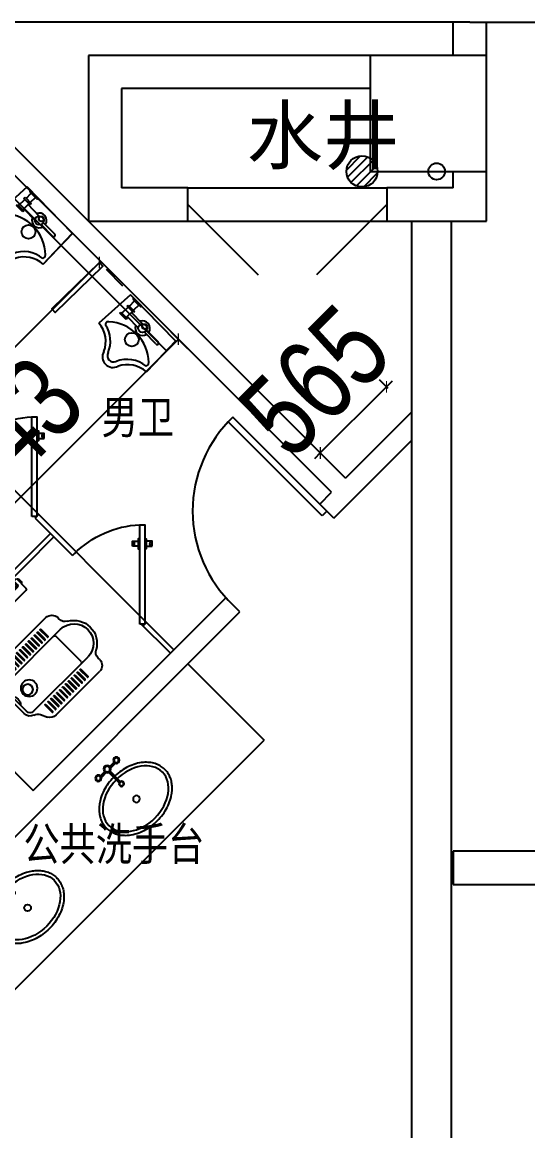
# Model space of a CAD drawing. Header units: millimetres. Extents: x 2680932 to 6187768, y 127588 to 383208.
# Drawn here: x 2913270 to 2916319, y 197723 to 204410 of the extents above; entities that cross this region are included whole.
import ezdxf

# ---------------------------------------------------------------- set-up
doc = ezdxf.new("R2010")
doc.units = ezdxf.units.MM
doc.header["$LTSCALE"] = 20
for name, color, linetype in [('3', 3, 'Continuous'), ('COLUMN', 9, 'Continuous'), ('CURTWALL', 4, 'Continuous'), ('EQUIP_地漏', 7, 'Continuous'), ('FF-DOOR', 5, 'Continuous'), ('FF-LVTRY洁具', 4, 'Continuous'), ('PUB_TEXT', 41, 'Continuous'), ('VPIPE-废水', 31, 'Continuous'), ('WALL', 3, 'Continuous'), ('WINDOW', 4, 'Continuous'), ('家具内线', 36, 'Continuous'), ('家具外线', 255, 'Continuous'), ('标注', 6, 'Continuous'), ('细线', 8, 'Continuous'), ('门窗', 73, 'Continuous')]:
    doc.layers.add(name, color=color, linetype=linetype)
doc.styles.get("Standard").update_dxf_attribs({"font": '', "width": 0.8})
doc.styles.get('Standard').set_extended_font_data('YouYuan')
doc.dimstyles.new('平面图', dxfattribs={"dimscale": 100, "dimtxt": 5, "dimasz": 0.5, "dimexe": 0.6, "dimexo": 2, "dimgap": 0.8, "dimtad": 1, "dimdec": 0, "dimtxsty": 'Standard', "dimblk": 'ARCHTICK', "dimcen": 2.5, "dimclrd": 1, "dimclre": 1, "dimclrt": 2, "dimadec": 0, "dimazin": 0, "dimtfac": 1, "dimtdec": 0, "dimtix": 1, "dimtmove": 2, "dimatfit": 3, "dimfxl": 0.6, "dimarcsym": 0})

# ---------------------------------------------------------------- blocks, each defined once
blk = doc.blocks.new('$TwtSys$00000141')
for p, q in [((-94.19606303561523, 7.672111694559135), (-10.08309029082739, 91.78508443935061)), ((-94.19606303561523, 7.672111694559135), (-10.08309029082739, 91.78508443935061)), ((-87.21916889109707, -35.05448014085778), (35.05448014085778, 87.21916889110071)), ((-87.21916889109707, -35.05448014085778), (35.05448014085778, 87.21916889110071)), ((-66.46803743153214, -66.46803743153941), (66.46803743153214, 66.46803743153214)), ((-66.46803743153214, -66.46803743153578), (66.46803743153214, 66.46803743153214)), ((-32.35611368903483, -87.061266563549), (87.58274635417911, 32.87759347966494)), ((-32.35611368903483, -87.061266563549), (87.58274635417911, 32.87759347966858)), ((11.43110768805855, -92.25951895252001), (92.2594807012465, -11.43114593933933)), ((11.43110768805855, -92.25951895252001), (92.2594807012465, -11.43114593933933))]:
    blk.add_line(p, q)
blk.add_circle((0, 0), 94)
blk.add_circle((0, 0), 94)
blk = doc.blocks.new('_FZH')
blk.add_lwpolyline([(-0.5, -0.5), (0.5, -0.5), (0.5, 0.5), (-0.5, 0.5)], close=True)
blk = doc.blocks.new('$DorLib2D$00000120')
at = {"color": 0}
for p, q in [((-0.5, 0), (-0.1464466094067269, 0.3535533905932731)), ((0.5, 0), (0.1464466094067269, 0.3535533905932731))]:
    blk.add_line(p, q, dxfattribs=at)
blk = doc.blocks.new('xbq')
at = {"layer": 'FF-LVTRY洁具'}
for p, q in [((333193.0796474209, 2062.444193321222), (333183.3349720827, 1805.898202377313)), ((333583.2743449798, 2062.444193321222), (333193.0796474209, 2062.444193321222)), ((333290.3869962088, 2062.444193321222), (333219.2669962039, 2062.444193321222)), ((333281.4969961634, 2053.55673332786), (333228.1569961896, 2053.55673332786)), ((333228.1569961896, 2000.214193302149), (333228.1569961896, 2009.106733280176)), ((333228.1569961896, 2009.106733280176), (333281.4969961634, 2009.106733280176)), ((333237.0469961753, 2009.106733280176), (333237.0469961753, 2053.55673332786)), ((333272.6069961778, 2053.55673332786), (333272.6069961778, 2009.106733280176)), ((333281.4969961634, 2009.106733280176), (333281.4969961634, 2000.214193302149)), ((333583.2743449798, 2062.444193321222), (333593.3349720827, 1805.898202377313)), ((333593.3349720827, 1805.898202377313), (333583.3349720827, 2060.898202377313)), ((333281.4969961634, 2000.214193302149), (333228.1569961896, 2000.214193302149)), ((333228.1569961896, 1937.984193283075), (333228.1569961896, 1946.876733320707)), ((333228.1569961896, 1946.876733320707), (333281.4969961634, 1946.876733320707)), ((333237.0469961753, 1946.876733320707), (333237.0469961753, 2000.214193302149)), ((333272.6069961778, 2000.214193302149), (333272.6069961778, 1946.876733320707)), ((333368.5427961937, 1991.326733308786), (333272.6069961778, 1991.326733308786)), ((333272.6069961778, 1955.764193314069), (333368.2633962027, 1955.764193314069)), ((333281.4969961634, 1946.876733320707), (333281.4969961634, 1937.984193283075)), ((333413.0689961901, 1982.434193271154), (333512.6369962087, 1982.434193271154)), ((333512.6369962087, 1964.656733292097), (333413.0689961901, 1964.656733292097)), ((333281.4969961634, 1937.984193283075), (333228.1569961896, 1937.984193283075))]:
    blk.add_line(p, q, dxfattribs=at)
for centre, radius in [((333388.1769961705, 1973.544193225854), 26.67), ((333389.948398172, 1988.941014367097), 15), ((333392.121005892, 1878.709115701669), 41.74613323552295)]:
    blk.add_circle(centre, radius, dxfattribs=at)
for centre, radius, start, end in [((333228.537996172, 2062.835353213305), 9.288520919999998, 182.4084000000289, 267.5916000012165), ((333281.0905961981, 2062.835353213305), 9.288520919999998, 272.4083999987835, 357.591599999971), ((333388.1769961705, 1973.544193225854), 44.44999999999999, 11.42299999979727, 157.1495300003968), ((333388.1769961705, 1973.544193225854), 44.44999999999999, 203.4136999993856, 348.1237000000841), ((333512.6369962087, 1973.544193225854), 8.889999999999997, 270, 90), ((333391.0347020616, 1673.256077366823), 250.0970295317013, 46.64581666207656, 133.3541833379234), ((333173.542225181, 1637.837674635404), 168.3455935188081, 24.66909169719345, 86.665193486065), ((333226.7384932627, 1840.676823693269), 16.21611677783283, 117.1389203205102, 242.8610796794897), ((333187.4352650036, 1655.222389834875), 173.9744276939994, 22.29657664646215, 79.43235642784722), ((333586.4642328611, 1650.582453268522), 179.3181433541145, 96.1957488657665, 157.701564825615), ((333606.8986804476, 1630.455974715703), 175.9657620375175, 94.4208309423577, 153.8162016720304), ((333546.8088690033, 1838.956708150858), 22.67743974746437, 333.5426519985203, 45.414255596359), ((333387.7567325224, 1724.216534453386), 63.31833502350968, 194.7446885481411, 345.2553114518589), ((333384.9715617289, 1733.563210028165), 38.59373568722212, 198.6390677357293, 337.2221578595328)]:
    blk.add_arc(centre, radius, start, end, dxfattribs=at)
at = {"layer": 'FF-LVTRY洁具', "width": 0.8, "flags": 9}
for tag in ['XSIZE', 'YSIZE']:
    blk.add_attdef(tag, (333388.8430363526, 2062.927526551241, -2500), '', height=0.5, rotation=180, dxfattribs=at)
blk = doc.blocks.new('menas')
at = {"layer": 'FF-DOOR'}
for points in [[(329694.9811900656, 3287.749987147508), (329270.7171214622, 2863.485918543993), (329291.9303248922, 2842.272714994608), (329716.1943934958, 3266.536783598124), (329694.9811900656, 3287.749987147508)], [(329331.5024944346, 2986.548308633028), (329310.2892910044, 2965.335105202852), (329335.0380283396, 2940.586367867647)], [(329330.8211978477, 2923.589994869886), (329324.4314266245, 2929.979766152559), (329366.8578334849, 2972.406173012911), (329373.2476047079, 2966.016401730238)], [(329356.2512317699, 2961.799571297823), (329331.5024944346, 2986.548308633028)], [(329352.0344012777, 2902.376791499315), (329358.4241725008, 2895.987020216642), (329400.8505793613, 2938.413427076994), (329394.4608081381, 2944.803198359667)], [(329414.9927149812, 2903.058088026702), (329393.7795115511, 2881.844884596525), (329369.0307742159, 2906.59362193173)], [(329390.2439776463, 2927.806825361907), (329414.9927149812, 2903.058088026702)]]:
    blk.add_lwpolyline(points, dxfattribs=at)
for points in [[(329328.4951092998, 2983.540923498332, -1.26394623121287), (329313.8686879675, 2968.914502165972)], [(329411.9853298468, 2900.050702892004, 1.26394623121287), (329397.3589085143, 2885.424281559645)]]:
    blk.add_lwpolyline(points, format="xyb", dxfattribs=at)
blk.add_arc((329716.1943934958, 3266.536783598124), 600.7495316015339, 180, 222.1375947661268, dxfattribs=at)
blk = doc.blocks.new('MK-DJ-0280')
at = {"layer": '家具内线'}
for p, q in [((25757.2465768768, 2443.680639461561), (25804.9550771859, 2443.680639461561)), ((25823.22715225501, 2428.508564526745), (25823.22715225501, 2339.443038860254)), ((25836.5748903923, 2443.680639461561), (25884.2832420114, 2443.680639461561))]:
    blk.add_line(p, q, dxfattribs=at)
for centre, radius in [((25743.91632466541, 2447.868306974624), 13.97255106340401), ((25820.7649837891, 2449.264116302982), 16.76688284805434), ((25897.6134942228, 2447.868306974624), 13.97255106340401), ((25822.27994233727, 2325.460458807973), 12.1077550269775), ((25823.24917672218, 2197.044456973619), 20.48712493306194)]:
    blk.add_circle(centre, radius, dxfattribs=at)
blk.add_ellipse((25826.09564914497, 2201.076936975855), major_axis=(-227.9172862828876, 0), ratio=0.7198441667454986, dxfattribs=at)
at = {"layer": '家具外线'}
for p, q in [((25757.2465768768, 2438.237439461553), (25804.9550771859, 2438.237439461553)), ((25757.81898266805, 2449.264116302982), (25803.99810094105, 2449.264116302982)), ((25817.783952255, 2427.254999303206), (25817.783952255, 2340.162021888659)), ((25828.670352255, 2428.508564526745), (25828.670352255, 2339.443038860254)), ((25836.5748903923, 2438.237439461553), (25884.2832420114, 2438.237439461553)), ((25837.53186663717, 2449.264116302982), (25883.71083622017, 2449.264116302982))]:
    blk.add_line(p, q, dxfattribs=at)
for centre, radius in [((25743.91632466541, 2447.868306974624), 19.41575106340401), ((25820.7649837891, 2449.264116302982), 22.21008284805435), ((25897.6134942228, 2447.868306974624), 19.41575106340401), ((25822.27994233727, 2325.460458807973), 15.37367502697749)]:
    blk.add_circle(centre, radius, dxfattribs=at)
blk.add_open_spline([(25576.40556286207, 2201.076936975855), (25576.40556286207, 2194.690212176652), (25576.84379615538, 2188.303600019577), (25578.95351876553, 2172.952055280859), (25581.06708914137, 2164.033246361831), (25586.95794719591, 2146.604534716991), (25590.73427971523, 2138.094915753411), (25599.81533841267, 2121.668011395761), (25605.119397495, 2113.750410691316), (25617.1001132834, 2098.645600272028), (25623.77653248627, 2091.457949344598), (25638.33937479083, 2077.918824936705), (25646.22580863435, 2071.567053916317), (25667.01316574579, 2057.002640813333), (25680.52413516511, 2049.329124798247), (25709.25157264258, 2036.200584863959), (25724.46812149212, 2030.7456567018), (25756.01103019117, 2022.213450852612), (25772.33698062511, 2019.136469996947), (25805.4692329867, 2015.453097605443), (25822.2748530853, 2014.846870863146), (25855.72047421696, 2016.123798715276), (25872.35974271363, 2018.006894229801), (25904.83224026623, 2024.205295251135), (25920.66489789727, 2028.520346198673), (25950.9097131919, 2039.454451376141), (25965.32169280151, 2046.073246197693), (25992.14880807569, 2061.42430780197), (26004.56428280367, 2070.156855308281), (26026.85786965704, 2089.484868227684), (26036.73618688736, 2100.082083580701), (26051.29876308032, 2119.89127204006), (26056.66506866653, 2128.761933137872), (26065.50993378459, 2147.149217809905), (26068.98723554165, 2156.666106154682), (26073.8947132366, 2176.08291847271), (26075.3234757333, 2185.981855220225), (26076.05717998669, 2205.840576698252), (26075.36184214616, 2215.798388101661), (26071.88353241371, 2235.440520800627), (26069.10171779992, 2245.123395054956), (26061.5857426506, 2263.926517159247), (26056.8530179717, 2273.046663295745), (26045.62571780353, 2290.505206732405), (26039.13191400729, 2298.844251526816), (26024.59238589801, 2314.580277936364), (26016.54680445137, 2321.977867178945), (25999.12013011125, 2335.708025443432), (25989.73894142746, 2342.040895957069), (25966.52117622093, 2355.476633144927), (25952.24671452736, 2362.120688104251), (25922.27477320984, 2373.137982816412), (25906.57745051764, 2377.51097672506), (25874.36132791141, 2383.857916042273), (25857.84307226587, 2385.831609235616), (25824.61306972827, 2387.320390240994), (25807.90203139038, 2386.835410894249), (25774.92124463923, 2383.421310691547), (25758.65216545856, 2380.492339793744), (25727.17541467329, 2372.277527093631), (25711.96816163503, 2366.991971750429), (25683.20334224345, 2354.217059144028), (25669.64573055546, 2346.727824429114), (25644.7302772053, 2329.756765146716), (25633.37199925574, 2320.274182459607), (25615.21127347474, 2301.490946491749), (25607.9551672995, 2292.476474482193), (25595.52736804389, 2273.507447535469), (25590.35681471102, 2263.551884049613), (25583.00603058333, 2244.677902753616), (25580.4739322797, 2235.85986514035), (25577.21089820804, 2218.379523742658), (25576.40556286207, 2209.728483430668), (25576.40556286207, 2201.076936975855)], degree=3, knots=[0, 0, 0, 0, 0.0986054701800842, 0.0986054701800842, 0.2386680143183408, 0.2386680143183408, 0.3787305584565975, 0.3787305584565975, 0.5187931025948541, 0.5187931025948541, 0.6588556467331108, 0.6588556467331108, 0.7989181908713674, 0.7989181908713674, 1.005134857286792, 1.005134857286792, 1.211351523702216, 1.211351523702216, 1.417568190117641, 1.417568190117641, 1.623784856533066, 1.623784856533066, 1.830001522948491, 1.830001522948491, 2.036218189363916, 2.036218189363916, 2.24243485577934, 2.24243485577934, 2.448651522194765, 2.448651522194765, 2.65486818861019, 2.65486818861019, 2.808246597880436, 2.808246597880436, 2.961625007150683, 2.961625007150683, 3.115003416420929, 3.115003416420929, 3.268381825691176, 3.268381825691176, 3.421760234961423, 3.421760234961423, 3.575138644231669, 3.575138644231669, 3.728517053501916, 3.728517053501916, 3.881895462772162, 3.881895462772162, 4.035273872042408, 4.035273872042408, 4.240259332026803, 4.240259332026803, 4.445244792011199, 4.445244792011199, 4.650230251995594, 4.650230251995594, 4.855215711979988, 4.855215711979988, 5.060201171964385, 5.060201171964385, 5.26518663194878, 5.26518663194878, 5.470172091933176, 5.470172091933176, 5.675157551917571, 5.675157551917571, 5.842502398034472, 5.842502398034472, 6.009847244151372, 6.009847244151372, 6.149612962545433, 6.149612962545433, 6.283185307179585, 6.283185307179585, 6.283185307179585, 6.283185307179585], dxfattribs=at)
blk = doc.blocks.new('xzcxzc')
at = {"layer": 'FF-LVTRY洁具'}
for p, q in [((330398.5942776153, 4167.694435396174), (330223.5942776153, 4167.694435396174)), ((330223.5942776153, 4147.194435396174), (330398.5942776153, 4147.194435396174)), ((330150.3518418023, 4102.935848333815), (330109.459659631, 4082.175201990582)), ((330193.5942774961, 4117.194435382684), (330193.5942774961, 3652.194435396174)), ((330428.594277496, 4117.194435396174), (330428.594277496, 3652.194435396174)), ((330471.8367134282, 4102.935848333815), (330512.7288955996, 4082.175201990582)), ((330082.0942776154, 4037.591863551119), (330082.0942774961, 3665.194435455779)), ((330170.0170108626, 4042.463569381214), (330111.0331119249, 4042.463569381214)), ((330170.0170108626, 4036.194435396174), (330111.0331119249, 4036.194435396174)), ((330170.0170108626, 4017.463569381216), (330111.0331119249, 4017.463569381216)), ((330452.1715443681, 4042.463569381214), (330511.1554433058, 4042.463569381214)), ((330452.1715443681, 4036.194435396174), (330511.1554433058, 4036.194435396174)), ((330452.1715443681, 4017.463569381216), (330511.1554433058, 4017.463569381216)), ((330540.0942776154, 4037.591863551119), (330540.0942774961, 3665.194435455779)), ((330170.0170108626, 4011.194435396173), (330111.0331119249, 4011.194435396173)), ((330170.0170108626, 3992.463569381217), (330111.0331119249, 3992.463569381217)), ((330170.0170108626, 3986.194435396174), (330111.0331119249, 3986.194435396174)), ((330170.0170108626, 3967.463569381216), (330111.0331119249, 3967.463569381216)), ((330170.0170108626, 3961.194435396174), (330111.0331119249, 3961.194435396174)), ((330452.1715443681, 4011.194435396173), (330511.1554433058, 4011.194435396173)), ((330452.1715443681, 3992.463569381217), (330511.1554433058, 3992.463569381217)), ((330452.1715443681, 3986.194435396174), (330511.1554433058, 3986.194435396174)), ((330452.1715443681, 3967.463569381216), (330511.1554433058, 3967.463569381216)), ((330452.1715443681, 3961.194435396174), (330511.1554433058, 3961.194435396174)), ((330170.0170108626, 3942.463569381216), (330111.0331119249, 3942.463569381216)), ((330170.0170108626, 3936.194435396174), (330111.0331119249, 3936.194435396174)), ((330170.0170108626, 3917.463569381217), (330111.0331119249, 3917.463569381217)), ((330170.0170108626, 3911.194435396174), (330111.0331119249, 3911.194435396174)), ((330170.0170108626, 3892.463569381217), (330111.0331119249, 3892.463569381217)), ((330170.0170108626, 3886.194435396174), (330111.0331119249, 3886.194435396174)), ((330452.1715443681, 3942.463569381216), (330511.1554433058, 3942.463569381216)), ((330452.1715443681, 3936.194435396174), (330511.1554433058, 3936.194435396174)), ((330452.1715443681, 3917.463569381217), (330511.1554433058, 3917.463569381217)), ((330452.1715443681, 3911.194435396174), (330511.1554433058, 3911.194435396174)), ((330452.1715443681, 3892.463569381217), (330511.1554433058, 3892.463569381217)), ((330452.1715443681, 3886.194435396174), (330511.1554433058, 3886.194435396174)), ((330170.0170108626, 3867.463569381217), (330111.0331119249, 3867.463569381217)), ((330170.0170108626, 3861.194435396174), (330111.0331119249, 3861.194435396174)), ((330170.0170108626, 3842.463569381216), (330111.0331119249, 3842.463569381216)), ((330170.0170108626, 3836.194435396174), (330111.0331119249, 3836.194435396174)), ((330170.0170108626, 3817.463569381216), (330111.0331119249, 3817.463569381216)), ((330452.1715443681, 3867.463569381217), (330511.1554433058, 3867.463569381217)), ((330452.1715443681, 3861.194435396174), (330511.1554433058, 3861.194435396174)), ((330452.1715443681, 3842.463569381216), (330511.1554433058, 3842.463569381216)), ((330452.1715443681, 3836.194435396174), (330511.1554433058, 3836.194435396174)), ((330452.1715443681, 3817.463569381216), (330511.1554433058, 3817.463569381216)), ((330170.0170108626, 3811.194435396174), (330111.0331119249, 3811.194435396174)), ((330170.0170108626, 3792.463569381216), (330111.0331119249, 3792.463569381216)), ((330170.0170108626, 3786.194435396174), (330111.0331119249, 3786.194435396174)), ((330170.0170108626, 3767.463569381217), (330111.0331119249, 3767.463569381217)), ((330170.0170108626, 3761.194435396174), (330111.0331119249, 3761.194435396174)), ((330452.1715443681, 3811.194435396174), (330511.1554433058, 3811.194435396174)), ((330452.1715443681, 3792.463569381216), (330511.1554433058, 3792.463569381216)), ((330452.1715443681, 3786.194435396174), (330511.1554433058, 3786.194435396174)), ((330452.1715443681, 3767.463569381217), (330511.1554433058, 3767.463569381217)), ((330452.1715443681, 3761.194435396174), (330511.1554433058, 3761.194435396174)), ((330170.0170108626, 3742.463569381217), (330111.0331119249, 3742.463569381217)), ((330170.0170108626, 3736.194435396174), (330111.0331119249, 3736.194435396174)), ((330418.5942776153, 3702.194435396174), (330203.5942776154, 3702.194435396174)), ((330452.1715443681, 3742.463569381217), (330511.1554433058, 3742.463569381217)), ((330452.1715443681, 3736.194435396174), (330511.1554433058, 3736.194435396174)), ((330132.0942776153, 3615.194435455779), (330145.6199593494, 3615.194435396174)), ((330490.0942776153, 3615.194435455779), (330476.5685958813, 3615.194435396174))]:
    blk.add_line(p, q, dxfattribs=at)
for points in [[(330111.0331119249, 4042.463569381214, 1), (330111.0331119249, 4036.194435396174, -1)], [(330111.0331119249, 4017.463569381216, 1), (330111.0331119249, 4011.194435396173, -1)], [(330170.0170109221, 4042.463569381214, -1), (330170.0170109221, 4036.194435396174, 1)], [(330170.0170109221, 4017.463569381216, -1), (330170.0170109221, 4011.194435396173, 1)], [(330452.1715443086, 4042.463569381214, 1), (330452.1715443086, 4036.194435396174, -1)], [(330452.1715443086, 4017.463569381216, 1), (330452.1715443086, 4011.194435396173, -1)], [(330511.1554433058, 4042.463569381214, -1), (330511.1554433058, 4036.194435396174, 1)], [(330511.1554433058, 4017.463569381216, -1), (330511.1554433058, 4011.194435396173, 1)], [(330111.0331119249, 3992.463569381217, 1), (330111.0331119249, 3986.194435396174, -1)], [(330111.0331119249, 3967.463569381216, 1), (330111.0331119249, 3961.194435396174, -1)], [(330170.0170109221, 3992.463569381217, -1), (330170.0170109221, 3986.194435396174, 1)], [(330170.0170109221, 3967.463569381216, -1), (330170.0170109221, 3961.194435396174, 1)], [(330452.1715443086, 3992.463569381217, 1), (330452.1715443086, 3986.194435396174, -1)], [(330452.1715443086, 3967.463569381216, 1), (330452.1715443086, 3961.194435396174, -1)], [(330511.1554433058, 3992.463569381217, -1), (330511.1554433058, 3986.194435396174, 1)], [(330511.1554433058, 3967.463569381216, -1), (330511.1554433058, 3961.194435396174, 1)], [(330111.0331119249, 3942.463569381216, 1), (330111.0331119249, 3936.194435396174, -1)], [(330111.0331119249, 3917.463569381217, 1), (330111.0331119249, 3911.194435396174, -1)], [(330111.0331119249, 3892.463569381217, 1), (330111.0331119249, 3886.194435396174, -1)], [(330170.0170109221, 3942.463569381216, -1), (330170.0170109221, 3936.194435396174, 1)], [(330170.0170109221, 3917.463569381217, -1), (330170.0170109221, 3911.194435396174, 1)], [(330170.0170109221, 3892.463569381217, -1), (330170.0170109221, 3886.194435396174, 1)], [(330452.1715443086, 3942.463569381216, 1), (330452.1715443086, 3936.194435396174, -1)], [(330452.1715443086, 3917.463569381217, 1), (330452.1715443086, 3911.194435396174, -1)], [(330452.1715443086, 3892.463569381217, 1), (330452.1715443086, 3886.194435396174, -1)], [(330511.1554433058, 3942.463569381216, -1), (330511.1554433058, 3936.194435396174, 1)], [(330511.1554433058, 3917.463569381217, -1), (330511.1554433058, 3911.194435396174, 1)], [(330511.1554433058, 3892.463569381217, -1), (330511.1554433058, 3886.194435396174, 1)], [(330111.0331119249, 3867.463569381217, 1), (330111.0331119249, 3861.194435396174, -1)], [(330111.0331119249, 3842.463569381216, 1), (330111.0331119249, 3836.194435396174, -1)], [(330111.0331119249, 3817.463569381216, 1), (330111.0331119249, 3811.194435396174, -1)], [(330170.0170109221, 3867.463569381217, -1), (330170.0170109221, 3861.194435396174, 1)], [(330170.0170109221, 3842.463569381216, -1), (330170.0170109221, 3836.194435396174, 1)], [(330170.0170109221, 3817.463569381216, -1), (330170.0170109221, 3811.194435396174, 1)], [(330452.1715443086, 3867.463569381217, 1), (330452.1715443086, 3861.194435396174, -1)], [(330452.1715443086, 3842.463569381216, 1), (330452.1715443086, 3836.194435396174, -1)], [(330452.1715443086, 3817.463569381216, 1), (330452.1715443086, 3811.194435396174, -1)], [(330511.1554433058, 3867.463569381217, -1), (330511.1554433058, 3861.194435396174, 1)], [(330511.1554433058, 3842.463569381216, -1), (330511.1554433058, 3836.194435396174, 1)], [(330511.1554433058, 3817.463569381216, -1), (330511.1554433058, 3811.194435396174, 1)], [(330111.0331119249, 3792.463569381216, 1), (330111.0331119249, 3786.194435396174, -1)], [(330111.0331119249, 3767.463569381217, 1), (330111.0331119249, 3761.194435396174, -1)], [(330170.0170109221, 3792.463569381216, -1), (330170.0170109221, 3786.194435396174, 1)], [(330170.0170109221, 3767.463569381217, -1), (330170.0170109221, 3761.194435396174, 1)], [(330452.1715443086, 3792.463569381216, 1), (330452.1715443086, 3786.194435396174, -1)], [(330452.1715443086, 3767.463569381217, 1), (330452.1715443086, 3761.194435396174, -1)], [(330511.1554433058, 3792.463569381216, -1), (330511.1554433058, 3786.194435396174, 1)], [(330511.1554433058, 3767.463569381217, -1), (330511.1554433058, 3761.194435396174, 1)], [(330111.0331119249, 3742.463569381217, 1), (330111.0331119249, 3736.194435396174, -1)], [(330170.0170109221, 3742.463569381217, -1), (330170.0170109221, 3736.194435396174, 1)], [(330452.1715443086, 3742.463569381217, 1), (330452.1715443086, 3736.194435396174, -1)], [(330511.1554433058, 3742.463569381217, -1), (330511.1554433058, 3736.194435396174, 1)]]:
    blk.add_lwpolyline(points, format="xyb", dxfattribs=at)
for centre, radius in [((330311.094277496, 4038.142786004522), 50), ((330311.094277496, 4049.942626275995), 31.88580983877182)]:
    blk.add_circle(centre, radius, dxfattribs=at)
for centre, radius, start, end in [((330223.5942774962, 4117.194435396174), 50.50000001044421, 90, 162.4484675554399), ((330223.5942774962, 4117.194435396174), 30, 90, 180), ((330311.094277496, 4181.032611050585), 50, 222.5912472996614, 317.4087527003385), ((330398.5942774961, 4117.194435396174), 50.50000001044421, 17.55153244455994, 90), ((330398.5942774961, 4117.194435396174), 30, 0, 90), ((330132.0942774963, 4037.591863551119), 50, 116.9165546183703, 180), ((330127.7172236392, 4147.519186773279), 50, 296.9165546857806, 342.4484676207975), ((330494.4713313529, 4147.519186773279), 50, 197.5515323792025, 243.0834453142194), ((330490.094277496, 4037.591863551119), 50, 0, 63.08344538162972), ((330203.594277496, 3712.194435396174), 10, 180, 270), ((330418.5942774962, 3712.194435396174), 10, 270, 0), ((330132.0942774963, 3665.194435455779), 50, 180, 270), ((330145.6199592302, 3565.194435396174), 50, 28.40760043247282, 90), ((330311.094277496, 3654.694435396173), 117.5265927354316, 181.218875235135, 358.7811247648649), ((330476.568595762, 3565.194435396174), 50, 90, 151.5923995675271), ((330490.094277496, 3665.194435455779), 50, 270, 0), ((330311.1517298172, 3654.823481419066), 138.1385463071559, 208.4433430672581, 331.5339835764406)]:
    blk.add_arc(centre, radius, start, end, dxfattribs=at)
blk = doc.blocks.new('xzccz')
at = {"layer": 'FF-LVTRY洁具', "linetype": 'Continuous'}
for p, q in [((329928.5728634576, 3779.078758854448), (329908.5499807577, 3779.078758854448)), ((329908.5499807577, 3779.078758854448), (329908.5499807577, 3772.671159941732)), ((329908.5499807577, 3772.671159941732), (329926.1297118643, 3772.671159941732)), ((329936.1297118046, 3762.671159941732), (329936.1297118046, 3641.831541556894)), ((329903.0145628431, 3640.485738653719), (329903.0145628431, 3647.127817828238)), ((329909.6030616143, 3640.485738594114), (329909.6030616143, 3647.566646952211)), ((329912.5736130456, 3611.999619979441), (329932.7182105758, 3611.999620039045))]:
    blk.add_line(p, q, dxfattribs=at)
blk.add_lwpolyline([(329899.4985256174, 3619.062859971105), (329980.4831569173, 3619.062859971105, 0.4142135623730951), (329990.4831569173, 3629.062859971106), (329990.4831569769, 3754.009740490495, 0.4142135623730951), (329980.4831569769, 3764.009740490497), (329941.1192353943, 3764.009740490497), (329941.1192353943, 3650.485738594114, -0.4142135623730951), (329931.1192353942, 3640.485738594114), (329899.4985256174, 3640.485738653719), (329899.4985256174, 3619.062859971105)], format="xyb", dxfattribs=at)
for points in [[(329881.0961513499, 3668.416987437784), (329884.2649259547, 3668.416987437784), (329884.2649259547, 3641.789857465803), (329881.0961513499, 3641.789857465803)], [(329884.2649259547, 3662.640197891771), (329928.8111196736, 3662.640197891771), (329928.8111196736, 3647.566646952211), (329884.2649259547, 3647.566646952211)], [(329928.8111196736, 3664.464586693823), (329931.9798942783, 3664.464586693823), (329931.9798942783, 3645.742258150161), (329928.8111196736, 3645.742258150161)]]:
    blk.add_lwpolyline(points, close=True, dxfattribs=at)
for centre, radius, start, end in [((329926.1297116854, 3762.671159941732), 16.58849877119064, 4.628417194046858, 90), ((329926.1297116854, 3762.671159941732), 10, 359.995446995879, 90), ((329912.5736128666, 3621.999619979441), 10, 197.078161551208, 270), ((329932.7182105162, 3621.999620039046), 10, 270, 342.9218381230664)]:
    blk.add_arc(centre, radius, start, end, dxfattribs=at)
blk = doc.blocks.new('_ArchTick')
at = {"color": 0, "linetype": 'ByBlock', "lineweight": -3, "const_width": 0.15}
blk.add_lwpolyline([(-0.5, -0.5), (0.5, 0.5)], dxfattribs=at)
blk = doc.blocks.new('*D111')
at = {"layer": 'Defpoints', "color": 0, "lineweight": -3, "transparency": 16777216}
for p in [(2913734.855493098, 202959.9057982501), (2909904.806943357, 199129.8572485081), (2909904.806943357, 199129.8572485074)]:
    blk.add_point(p, dxfattribs=at)
at = {"layer": '标注', "color": 1, "lineweight": -2, "transparency": 16777216}
for p, q in [((2913734.855493098, 202959.9057982494), (2909904.806943357, 199129.8572485074)), ((2913876.276849335, 202818.4844420126), (2913777.28189997, 202917.4793913781)), ((2910046.228299594, 198988.4358922706), (2909947.233350229, 199087.4308416361))]:
    blk.add_line(p, q, dxfattribs=at)
at = {"layer": '标注', "color": 1, "lineweight": -2, "transparency": 16777216, "xscale": 50, "yscale": 50, "zscale": 50}
for p, rotation in [((2913734.855493098, 202959.9057982494), 45.00000000000176), ((2909904.806943357, 199129.8572485074), 225.0000000000017)]:
    blk.add_blockref('_ArchTick', p, dxfattribs=dict(at, rotation=rotation))
at = {"layer": '标注', "color": 2, "lineweight": -3, "transparency": 16777216, "insert": (2911586.485980436, 201278.22676117), "char_height": 500, "attachment_point": 5, "rotation": 45.000000000001734}
blk.add_mtext('5417', dxfattribs=at)
blk = doc.blocks.new('*D112')
at = {"layer": 'Defpoints', "color": 0, "lineweight": -3, "transparency": 16777216}
for p in [(2915466.315005273, 202211.1824465864), (2915618.563662466, 202058.9337893929), (2915219.048331089, 201659.4184580161)]:
    blk.add_point(p, dxfattribs=at)
at = {"layer": '标注', "color": 1, "lineweight": -2, "transparency": 16777216}
for p, q in [((2915066.799673895, 201811.6671152096), (2915466.315005273, 202211.1824465864)), ((2915477.142306229, 202200.3551456304), (2915423.888598401, 202253.6088534577)), ((2915466.315005273, 202211.1824465864), (2915501.670344332, 202246.5377856458)), ((2915077.626974852, 201800.8398142536), (2915024.373267024, 201854.0935220809)), ((2915066.799673895, 201811.6671152096), (2915031.444334836, 201776.3117761503))]:
    blk.add_line(p, q, dxfattribs=at)
at = {"layer": '标注', "color": 1, "lineweight": -2, "transparency": 16777216, "xscale": 50, "yscale": 50, "zscale": 50}
for p, rotation in [((2915466.315005273, 202211.1824465864), 224.9999999999875), ((2915066.799673895, 201811.6671152096), 44.99999999998745)]:
    blk.add_blockref('_ArchTick', p, dxfattribs=dict(at, rotation=rotation))
at = {"layer": '标注', "color": 2, "lineweight": -3, "transparency": 16777216, "insert": (2915033.212101792, 202244.7700186896), "char_height": 500, "attachment_point": 5, "rotation": 44.99999999998748}
blk.add_mtext('565', dxfattribs=at)
blk = doc.blocks.new('*D114')
at = {"layer": 'Defpoints', "color": 0, "lineweight": -3, "transparency": 16777216}
for p in [(2914211.175193296, 202497.5859683251), (2914410.683967777, 202298.0771938441), (2912612.235271087, 200499.6284971531)]:
    blk.add_point(p, dxfattribs=at)
at = {"layer": '标注', "color": 1, "lineweight": -2, "transparency": 16777216}
for p, q in [((2914269.26261154, 202439.4985500814), (2914168.748786424, 202540.0123751964)), ((2912412.726496606, 200699.1372716343), (2914211.175193296, 202497.5859683251)), ((2912470.81391485, 200641.0498533903), (2912370.300089735, 200741.5636785056))]:
    blk.add_line(p, q, dxfattribs=at)
at = {"layer": '标注', "color": 1, "lineweight": -2, "transparency": 16777216, "xscale": 50, "yscale": 50, "zscale": 50}
for p, rotation in [((2914211.175193296, 202497.5859683251), 45.00000000001668), ((2912412.726496606, 200699.1372716343), 225.0000000000167)]:
    blk.add_blockref('_ArchTick', p, dxfattribs=dict(at, rotation=rotation))
at = {"layer": '标注', "color": 2, "lineweight": -3, "transparency": 16777216, "insert": (2913078.605607159, 201831.7068577711), "char_height": 500, "attachment_point": 5, "rotation": 45.00000000001668}
blk.add_mtext('2543', dxfattribs=at)

msp = doc.modelspace()

# ---------------------------------------------------------------- linework, layer by layer
at = {"layer": '3'}
for p, q in [((2914540.225821149, 202027.1139842321), (2914511.941549902, 201998.8297129845)), ((2915105.9112461, 201461.4285592842), (2914540.225821149, 202027.1139842321)), ((2915077.626974852, 201433.1442880367), (2914511.941549902, 201998.8297129845)), ((2915105.9112461, 201461.4285592842), (2915077.626974853, 201433.1442880367)), ((2914269.127771822, 200539.7922712597), (2914728.747179583, 200080.1728634632)), ((2912946.838091038, 198298.2637749119), (2914728.747179583, 200080.1728634629))]:
    msp.add_line(p, q, dxfattribs=at)
msp.add_arc((2915077.626974856, 201461.4285592841), 780.2563681278632, 133.5311992840257, 226.4688007159743, dxfattribs=at)
at = {"layer": 'CURTWALL'}
for q in [(2912711.204349589, 204409.9031264222), (2919244.198612842, 204409.9031264292)]:
    msp.add_line((2915968.563662465, 204409.9031264161), q, dxfattribs=at)
at = {"layer": 'FF-LVTRY洁具'}
for p, q in [((2915219.048331089, 201659.4184580161), (2912589.884006136, 204288.582782969)), ((2915134.195517347, 201574.5656442743), (2912505.031192393, 204203.7299692266)), ((2914139.613530421, 202427.726274962), (2912434.320514274, 204133.019291108)), ((2914184.274958053, 200624.6450849749), (2911555.110633232, 203253.8094099992)), ((2910706.5824957, 202405.2812725342), (2913335.746820663, 199776.1169475801)), ((2915219.048331088, 201659.418458016), (2915618.563662465, 202058.9337893944)), ((2915148.337652971, 201419.0021524128), (2915618.563662465, 201889.2281619096)), ((2915063.484839228, 201503.8549661554), (2915134.195517347, 201574.5656442739)), ((2915063.484839228, 201503.854966155), (2915134.195517347, 201574.5656442739)), ((2915148.337652971, 201419.0021524129), (2915063.484839228, 201503.8549661555)), ((2913347.62632354, 201418.8673126515), (2913368.839526976, 201440.0805160863)), ((2913347.62632354, 201418.8673126516), (2913460.763408455, 201305.7302276673)), ((2912612.235271085, 200499.6284971511), (2913439.550205026, 201326.9434311095)), ((2912633.448474521, 200478.4152937158), (2913460.763408455, 201305.7302276673)), ((2913573.900493484, 201192.5931427173), (2913460.763408493, 201305.7302277058)), ((2913573.900493484, 201192.5931427173), (2913595.113696926, 201213.8063461586)), ((2913335.746820663, 199776.11694758), (2914497.799414281, 200938.1695412042)), ((2913335.746820663, 199776.1169475804), (2914497.799414281, 200938.1695412048)), ((2914582.652228022, 200853.3167274635), (2914497.799414281, 200938.1695412043)), ((2912018.395949287, 198289.0604487126), (2914582.652228023, 200853.3167274622)), ((2914163.061754617, 200603.4318815392), (2913978.771172924, 200787.7224632469)), ((2913998.164571283, 200768.3290829139), (2914019.377774718, 200789.5422863495))]:
    msp.add_line(p, q, dxfattribs=at)
msp.add_lwpolyline([(2913734.855493098, 202959.9057982498), (2913448.144592531, 202680.9849143137), (2913469.063658826, 202659.4815967713), (2913755.77455931, 202938.4024807935), (2913734.855493098, 202959.9057982498)], dxfattribs=at)
at = {"layer": 'VPIPE-废水', "linetype": 'Continuous'}
msp.add_circle((2915768.563662475, 203509.9031264161), 50, dxfattribs=at)
at = {"layer": 'WALL'}
for p, q in [((2915868.563662232, 204209.9031264085), (2915868.563662233, 204409.9031264057)), ((2916068.563662597, 204209.9031263607), (2916068.563662609, 204409.9031264057)), ((2913668.563662585, 204209.9031264085), (2913668.563662585, 203209.9031265195)), ((2915368.563662454, 204209.9031265037), (2913668.563662585, 204209.9031264085)), ((2913868.56366228, 204009.9031264085), (2913868.56366228, 203409.9031264085)), ((2915368.563662455, 204009.9031264264), (2913868.56366228, 204009.9031264085)), ((2915868.563662781, 203409.9031264085), (2915868.563662854, 203509.9031263607)), ((2916068.563662336, 203209.9031265193), (2916068.563662348, 203509.9031263607)), ((2914268.56366228, 203409.903126381), (2913868.56366228, 203409.9031264085)), ((2914268.56366228, 203209.9031265845), (2914268.56366228, 203409.903126381)), ((2915868.563662781, 203409.9031264085), (2915468.56366228, 203409.903126381)), ((2915468.56366228, 203409.903126381), (2915468.56366228, 203209.9031265845)), ((2913668.563662585, 203209.9031265195), (2914268.56366228, 203209.9031265845)), ((2915468.56366228, 203209.9031265845), (2916068.563662336, 203209.9031265193)), ((2915618.563662465, 196659.9031264161), (2915618.563662465, 203209.9031264124)), ((2915858.563662465, 196659.9031264161), (2915858.563662465, 203209.9031264124)), ((2918968.563674183, 199409.903126404), (2915868.563662464, 199409.9031264052)), ((2915868.563662464, 199409.9031264052), (2915868.563662464, 199209.9031264364)), ((2915868.563662464, 199209.9031264364), (2918968.563674182, 199209.9031264373))]:
    msp.add_line(p, q, dxfattribs=at)
at = {"layer": '细线'}
for p, q in [((2914268.563662468, 203409.9031264152), (2915468.563662449, 203409.9031264152)), ((2914268.563662468, 203209.9031264124), (2915468.563662449, 203209.9031264124))]:
    msp.add_line(p, q, dxfattribs=at)

# ---------------------------------------------------------------- block references
at = {"layer": 'COLUMN', "xscale": 700, "yscale": 700, "zscale": 700}
msp.add_blockref('_FZH', (2915718.563662468, 203859.903126418), dxfattribs=at)
at = {"layer": 'EQUIP_地漏'}
msp.add_blockref('$TwtSys$00000141', (2915318.563662475, 203509.9031264161), dxfattribs=at)
at = {"layer": 'FF-LVTRY洁具', "rotation": 314.2109586535353}
for p in [(2679485.86441885, 440802.9849067458), (2680108.768435653, 440153.2174084592)]:
    msp.add_blockref('xbq', p, dxfattribs=at)
at = {"layer": 'FF-LVTRY洁具', "xscale": -1, "rotation": 134.9999999999999}
for name, p in [('menas', (2682523.466322366, 436883.821156624)), ('menas', (2683174.004561016, 436233.2829179724)), ('xzccz', (2682520.000256042, 436887.2872230187)), ('xzcxzc', (2682601.563040793, 436813.5450166711))]:
    msp.add_blockref(name, p, dxfattribs=at)
at = {"layer": 'WINDOW', "xscale": -1200, "yscale": 1200, "zscale": -1200, "rotation": 180}
msp.add_blockref('$DorLib2D$00000120', (2914868.563662465, 203309.9031264161), dxfattribs=at)
at = {"layer": '家具外线', "xscale": -1, "rotation": 45.00000000235828}
msp.add_blockref('MK-DJ-0280', (2933771.964181551, 216431.2094282911), dxfattribs=at)
at = {"layer": '家具外线', "rotation": 44.99999999764176}
msp.add_blockref('MK-DJ-0280', (2896595.801526213, 179255.0467728027), dxfattribs=at)

# ---------------------------------------------------------------- texts
at = {"layer": 'PUB_TEXT'}
msp.add_text('水井', height=337.5886524822695, dxfattribs=at).set_placement((2914622.865943331, 203559.4959718346))
at = {"layer": '门窗', "color": 36, "linetype": 'Continuous', "ltscale": 40, "char_height": 199.9999999999999, "width": 2700, "attachment_point": 7}
for s, insert in [('{\\fSimSun|b0|i0|c134|p54;\\C7;男卫}', (2913748.527422198, 201905.8382087268)), ('{\\fSimSun|b0|i0|c134|p54;\\C7;公共洗手台}', (2913277.071801337, 199331.7086363935))]:
    msp.add_mtext(s, dxfattribs=dict(at, insert=insert))

# ---------------------------------------------------------------- dimensions: what is measured, and where the dimension line sits
at = {"layer": '标注', "color": 7, "lineweight": -3}
for p1, p2, distance, picture, middle in [((2913734.855493098, 202959.9057982498), (2909904.806943357, 199129.857248508), 4.116280855544426e-10, '*D111', (2911586.485980436, 201278.22676117)), ((2915219.048331089, 201659.4184580161), (2915618.563662466, 202058.9337893932), 215.31211585560547, '*D112', (2915033.212101792, 202244.7700186896)), ((2912612.235271087, 200499.6284971532), (2914410.683967777, 202298.077193844), 282.14801468371337, '*D114', (2913078.605607159, 201831.7068577711))]:
    dim = msp.add_aligned_dim(p1=p1, p2=p2, distance=distance, dimstyle='平面图', dxfattribs=at)
    dim.commit()
    dim.dimension.update_dxf_attribs({"geometry": picture, "text_midpoint": middle})

doc.saveas('drawing.dxf')
